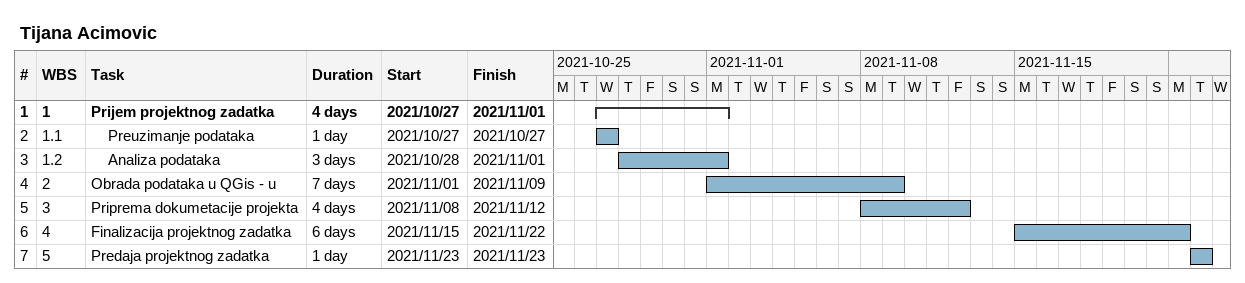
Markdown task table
Tijana Acimovic

| ID | WBS | Task | Duration | Start | Finish |
|---|---|---|---|---|---|
| 1 | 1 | **Prijem projektnog zadatka** | 4d | 2021-10-27 | 2021-11-01 |
| 2 | 1.1 | Preuzimanje podataka | 1d | 2021-10-27 | 2021-10-27 |
| 3 | 1.2 | Analiza podataka | 3d | 2021-10-28 | 2021-11-01 |
| 4 | 2 | Obrada podataka u QGis - u | 7d | 2021-11-01 | 2021-11-09 |
| 5 | 3 | Priprema dokumetacije projekta | 4d | 2021-11-08 | 2021-11-12 |
| 6 | 4 | Finalizacija projektnog zadatka | 6d | 2021-11-15 | 2021-11-22 |
| 7 | 5 | Predaja projektnog zadatka | 1d | 2021-11-23 | 2021-11-23 |
